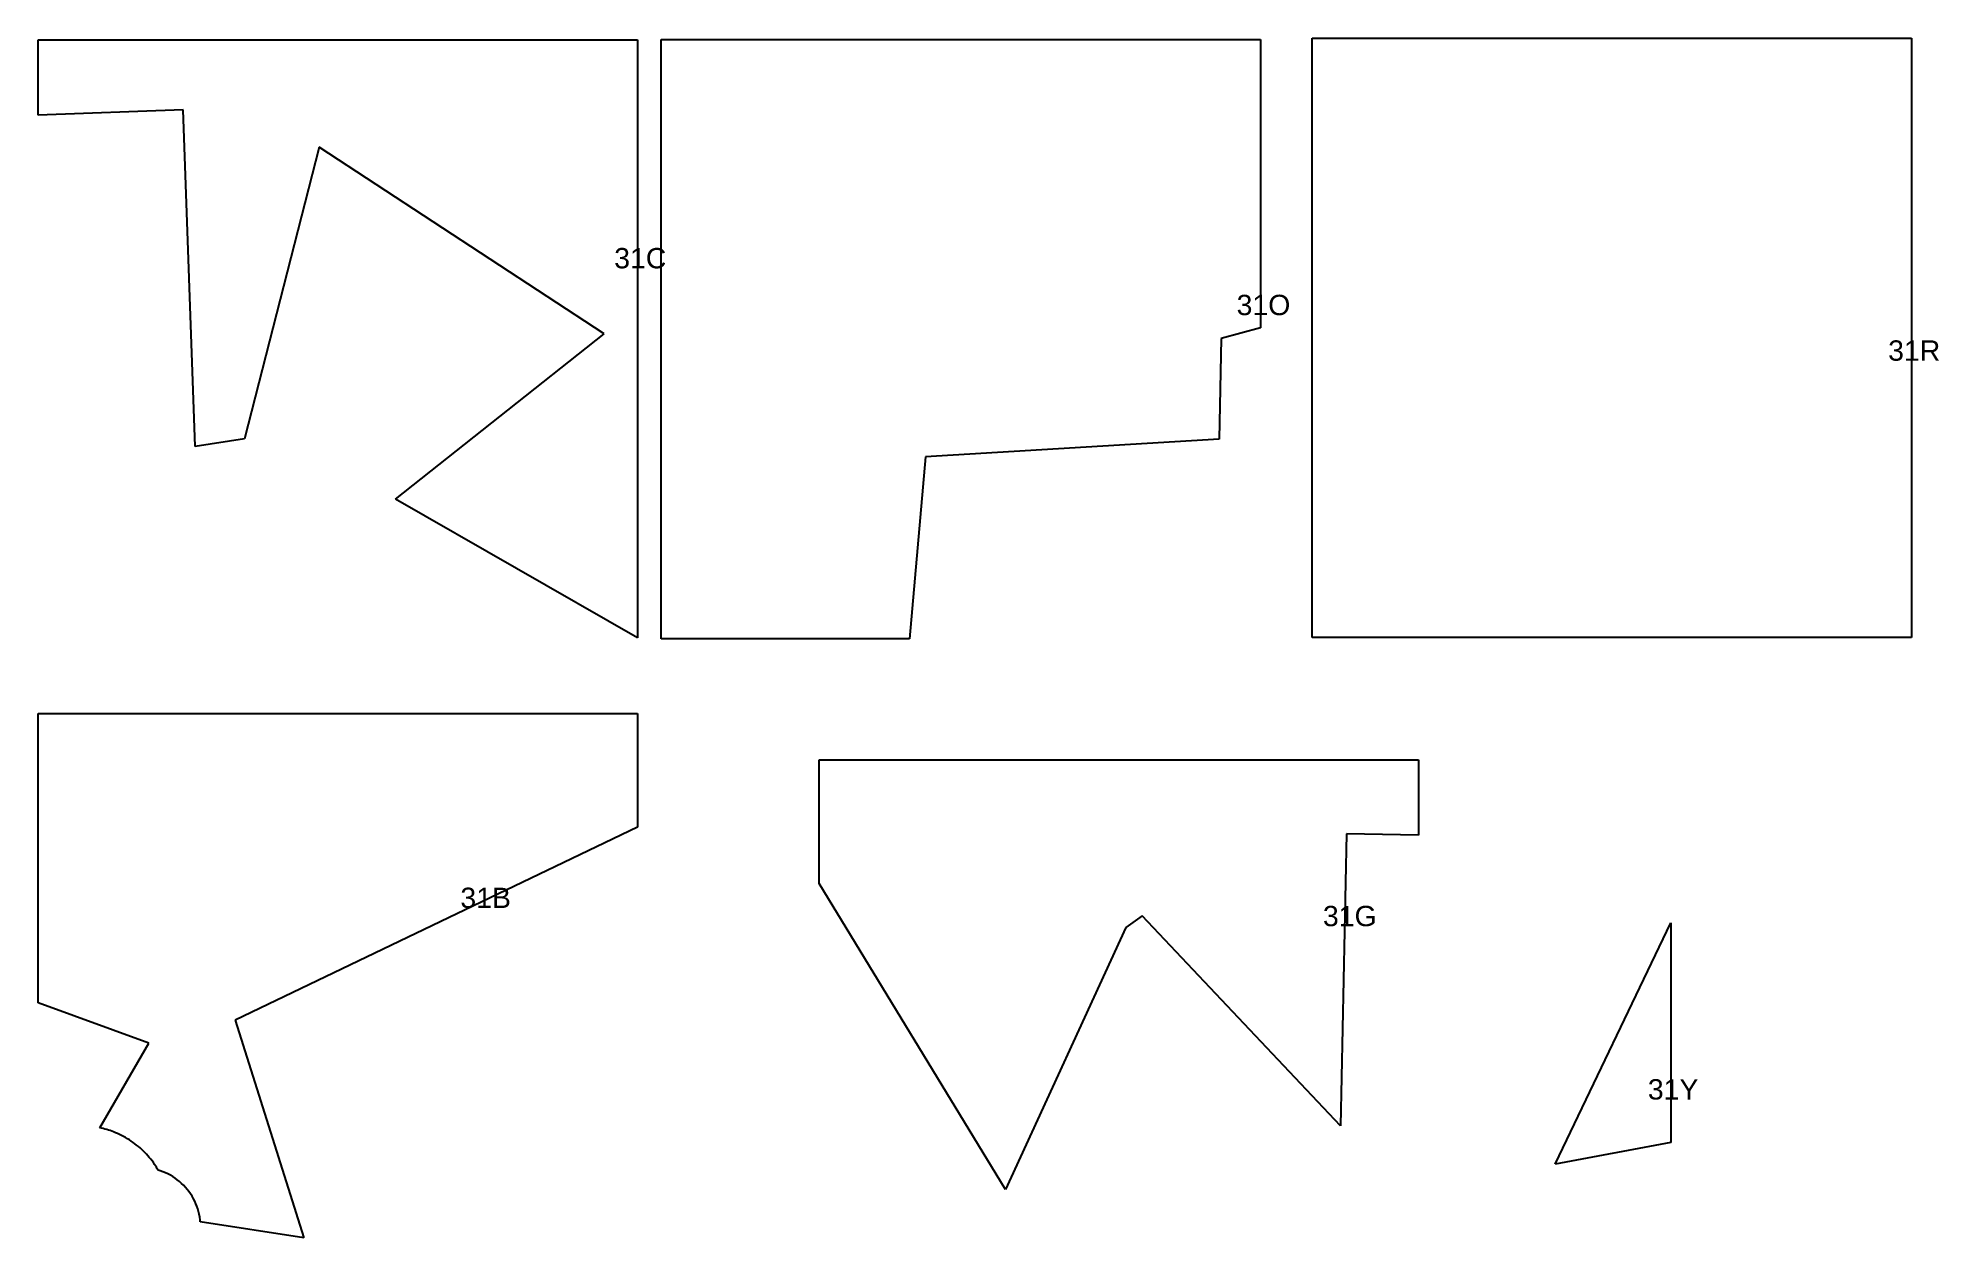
# Model space of a CAD drawing. Header units: millimetres. Extents: x -14.2 to 79.2, y 0.9 to 59.8.
import ezdxf

# ---------------------------------------------------------------- set-up
doc = ezdxf.new("R2010")
doc.units = ezdxf.units.MM
doc.header["$MEASUREMENT"] = 0
doc.layers.add('CUT', color=1, linetype='Continuous')
doc.layers.add('DISPLAY', color=163, linetype='Continuous')

msp = doc.modelspace()

# ---------------------------------------------------------------- linework, layer by layer
at = {"layer": 'CUT'}
for p, q in [((48.39, 59.835), (77.84, 59.835)), ((48.39, 30.385), (48.39, 59.835)), ((77.84, 59.835), (77.84, 30.385)), ((-14.214, 56.047), (-14.214, 59.74)), ((-14.214, 59.74), (15.236, 59.74)), ((15.236, 59.74), (15.236, 30.367)), ((16.413, 59.77), (45.863, 59.77)), ((16.413, 30.32), (16.413, 59.77)), ((45.863, 59.77), (45.863, 45.603)), ((-7.075, 56.313), (-14.214, 56.047)), ((-6.489, 39.765), (-7.075, 56.313)), ((-0.402, 54.468), (-4.07, 40.145)), ((13.607, 45.31), (-0.402, 54.468)), ((3.359, 37.176), (13.607, 45.31)), ((43.92, 45.076), (43.832, 40.133)), ((45.863, 45.603), (43.92, 45.076)), ((-4.07, 40.145), (-6.489, 39.765)), ((29.393, 39.259), (28.607, 30.32)), ((43.832, 40.133), (29.393, 39.259)), ((15.236, 30.367), (3.359, 37.176)), ((28.607, 30.32), (16.413, 30.32)), ((77.84, 30.385), (48.39, 30.385)), ((-14.214, 12.437), (-14.214, 26.644)), ((-14.214, 26.644), (15.236, 26.644)), ((15.236, 26.644), (15.236, 21.072)), ((24.17, 18.294), (24.17, 24.375)), ((24.17, 24.375), (53.62, 24.375)), ((53.62, 24.375), (53.62, 20.673)), ((15.236, 21.072), (-4.519, 11.588)), ((50.086, 20.732), (49.783, 6.39)), ((53.62, 20.673), (50.086, 20.732)), ((33.324, 3.273), (24.17, 18.294)), ((39.236, 16.135), (33.324, 3.273)), ((40.046, 16.718), (39.236, 16.135)), ((49.783, 6.39), (40.046, 16.718)), ((60.339, 4.511), (66.014, 16.365)), ((66.014, 16.365), (66.014, 5.567)), ((-8.766, 10.45), (-14.214, 12.437)), ((-4.519, 11.588), (-1.148, 0.885)), ((-11.183, 6.297), (-8.766, 10.45)), ((66.014, 5.567), (60.339, 4.511)), ((-1.148, 0.885), (-6.239, 1.685))]:
    msp.add_line(p, q, dxfattribs=at)
for points, knots in [([(-8.315, 4.215), (-8.368, 4.311), (-8.575, 4.652), (-9.018, 5.185), (-9.707, 5.728), (-10.443, 6.097), (-10.952, 6.248), (-11.183, 6.297)], [0.1220648, 0.1220648, 0.1220648, 0.1220648, 0.1963495, 0.3926991, 0.5890486, 0.7853982, 0.9423354, 0.9423354, 0.9423354, 0.9423354]), ([(-6.239, 1.685), (-6.242, 1.716), (-6.281, 2.11), (-6.515, 2.847), (-7.217, 3.711), (-7.897, 4.09), (-8.281, 4.205), (-8.315, 4.215)], [1.14458, 1.14458, 1.14458, 1.14458, 1.178097, 1.570796, 1.963495, 2.356194, 2.394532, 2.394532, 2.394532, 2.394532])]:
    msp.add_open_spline(points, degree=3, knots=knots, dxfattribs=at)

# ---------------------------------------------------------------- texts
at = {"layer": 'DISPLAY', "char_height": 1, "attachment_point": 7, "line_spacing_factor": 0.963855}
for s, insert, width in [('\\fHelvetica;31C', (14.099, 48.506), 3.43373), ('\\fHelvetica;31O', (44.684, 46.207), 3.5), ('\\fHelvetica;31R', (76.7, 43.968), 3.46386), ('\\fHelvetica;31B', (6.539, 17.081), 3.34337), ('\\fHelvetica;31G', (48.926, 16.187), 3.48193), ('\\fHelvetica;31Y', (64.892, 7.672), 3.40361)]:
    msp.add_mtext(s, dxfattribs=dict(at, insert=insert, width=width))

doc.saveas('drawing.dxf')
